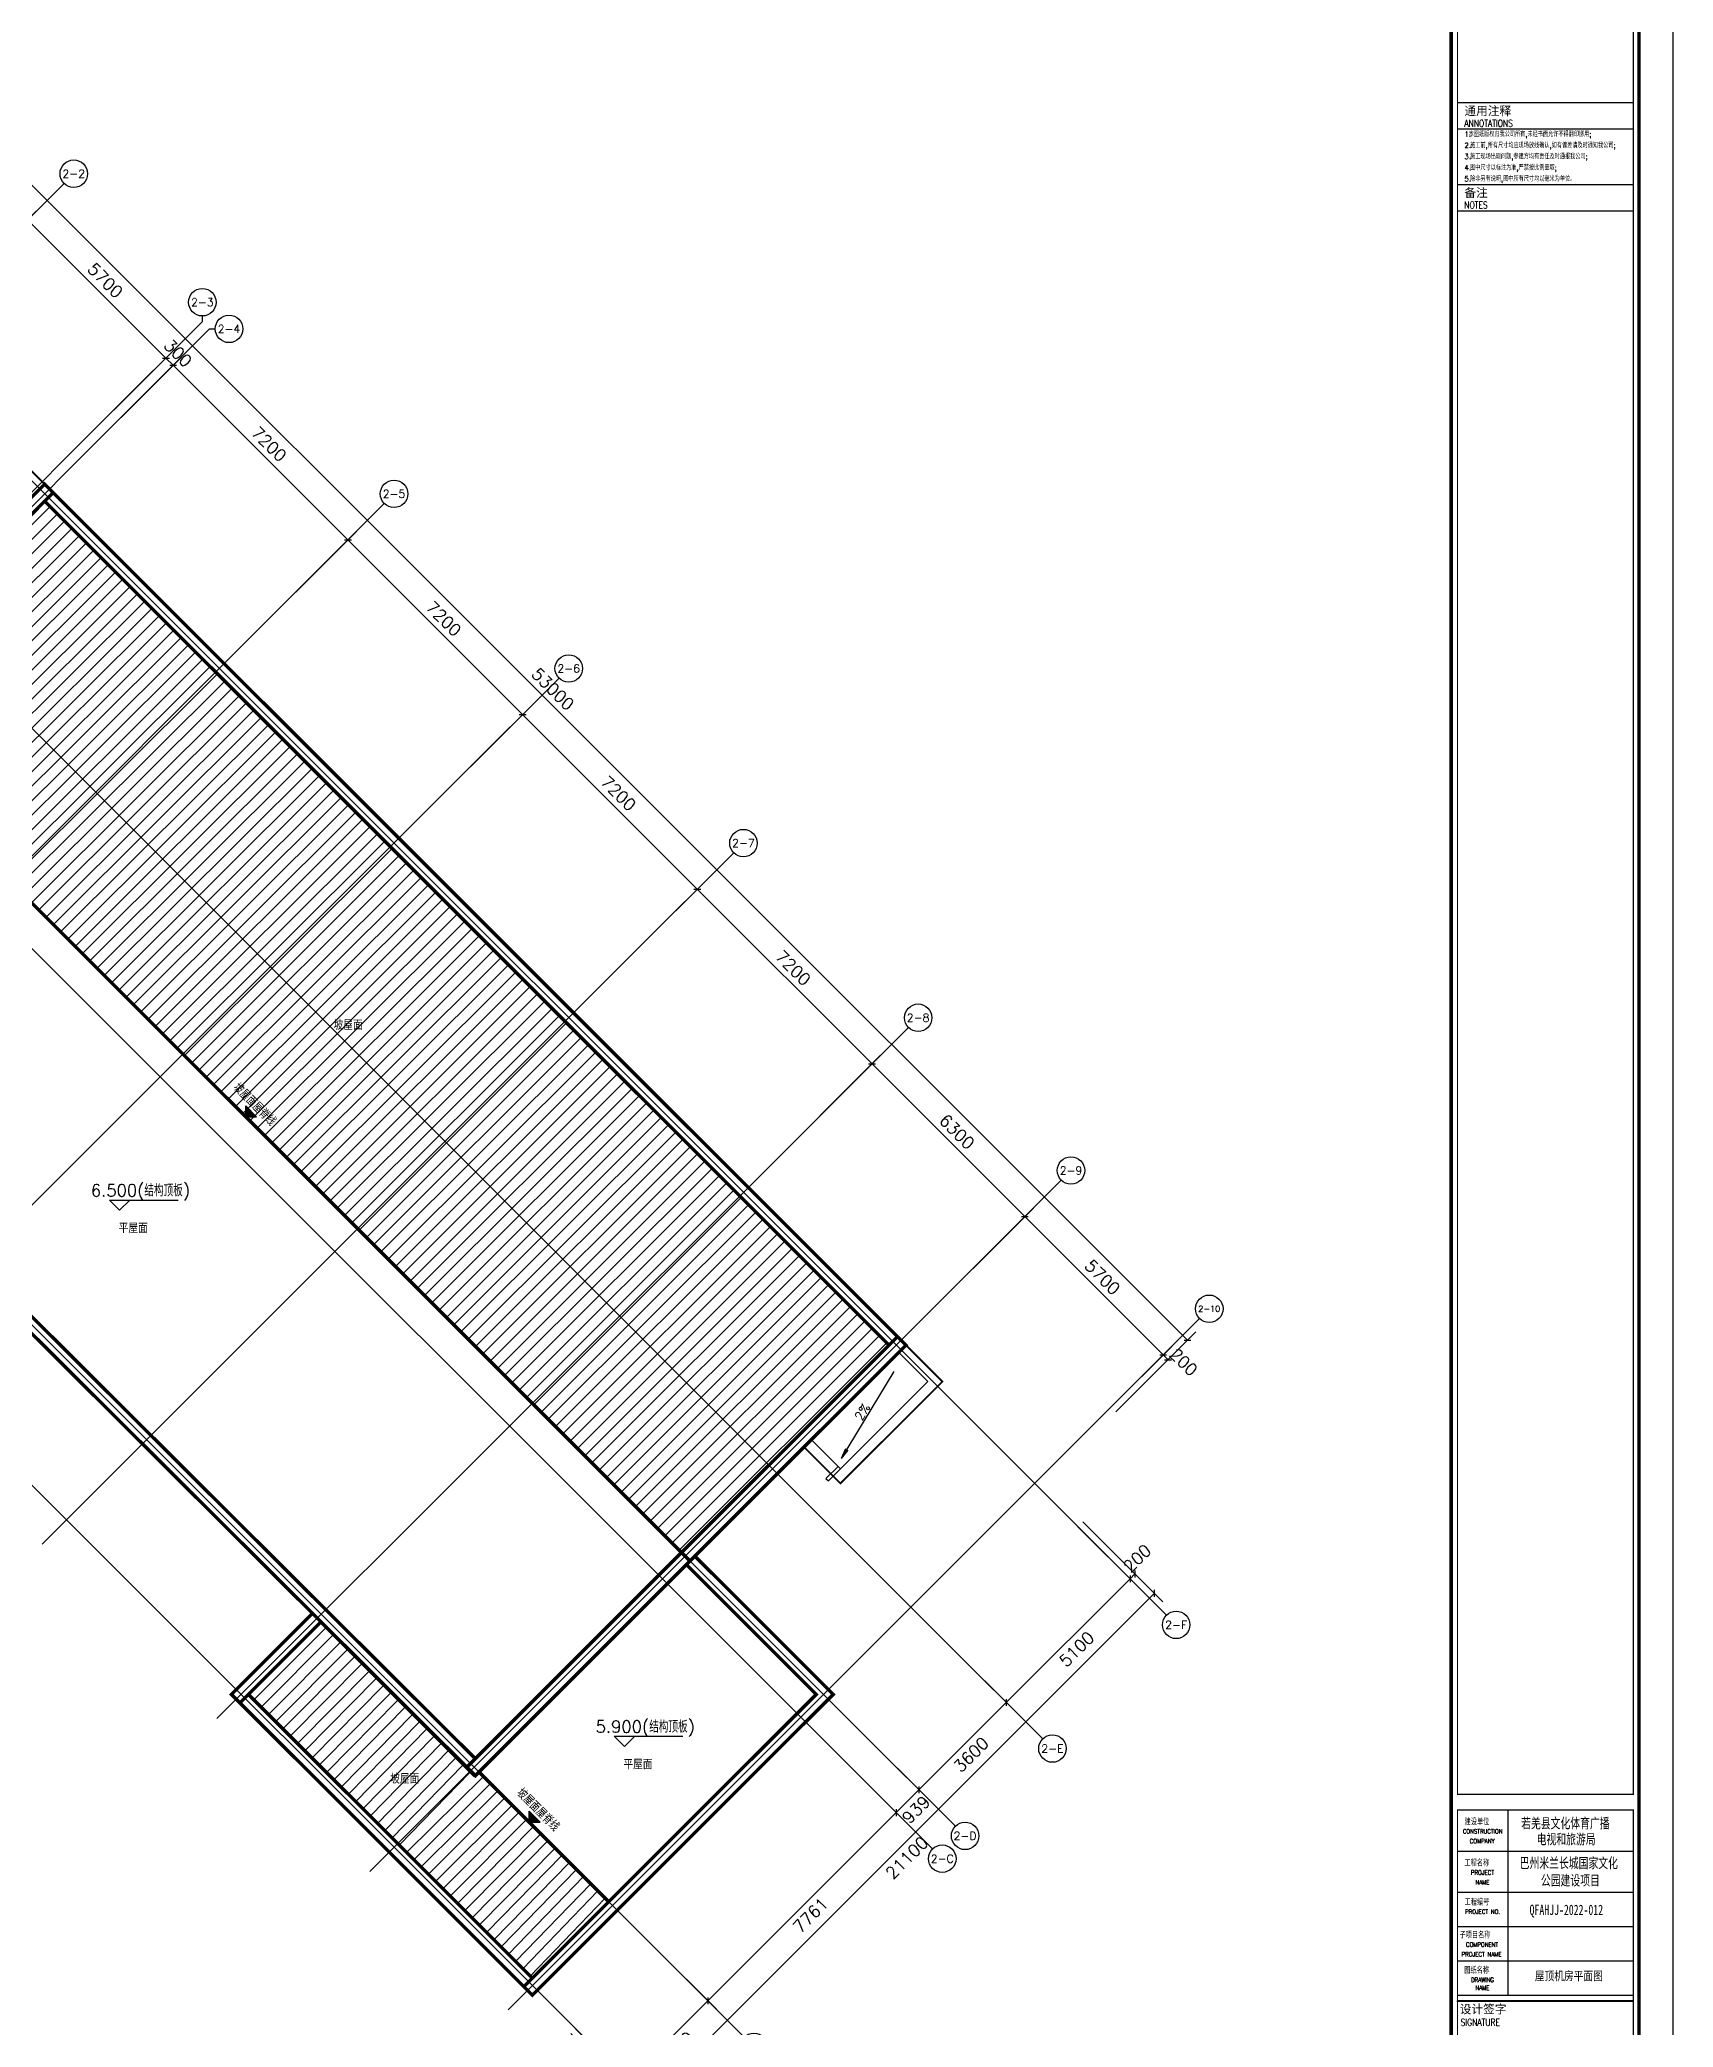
# Model space of a CAD drawing. Header units: inches. Extents: x 0 to 508000, y 0 to 738838.
# Drawn here: x 199697 to 247300, y 324643 to 382589 of the extents above; entities that cross this region are included whole.
import ezdxf
from ezdxf.enums import TextEntityAlignment as Align
from ezdxf.lldxf.tags import DXFTag

# ---------------------------------------------------------------- set-up
doc = ezdxf.new("R2010")
doc.units = ezdxf.units.IN
doc.header["$LTSCALE"] = 1000
doc.header["$MEASUREMENT"] = 0
doc.layers.get('0').update_dxf_attribs({"true_color": 0xffffff})
for name, color, linetype, true_color in [('AXIS', 3, 'Continuous', 0x00ff00), ('DIM_ELEV', 3, 'Continuous', 0x00ff00), ('DIM_SYMB', 3, 'Continuous', 0x00ff00), ('DOTE', 1, 'DOTE', 0xff0000), ('PUB_TEXT', 7, 'Continuous', 0xffffff), ('TK', 7, 'Continuous', 0xffffff), ('TK-TEXT', 4, 'Continuous', 0x00ffff), ('ZG-图名', 1, 'Continuous', 0xff0000), ('ZG-图框层', 4, 'Continuous', 0x00ffff)]:
    doc.layers.add(name, color=color, linetype=linetype, true_color=true_color)
doc.styles.add('CCIAD-图框(可变字)', font='simhei.ttf', dxfattribs={"height": 0.2, "bigfont": 'gbcbig.shx'})
doc.styles.add('CCIAD-图框(标题项)', font='simhei.ttf', dxfattribs={"height": 0.2, "bigfont": 'gbcbig.shx'})
doc.styles.add('CCIAD-图框(版权说明)', font='SIMPLEX.shx', dxfattribs={"height": 0.2, "bigfont": 'gbcbig.shx'})
doc.styles.add('TXTSTY_ANONYMOUS', font='txt.shx', dxfattribs={"height": 0.2, "bigfont": 'gbcbig.shx'})
doc.styles.add('基本字体', font='simplex.shx', dxfattribs={"height": 0.2, "bigfont": 'gbcbig.shx'})
tags = doc.linetypes.add('DOTE', pattern=[2.4200000000000004, 2, -0.2, 0.02, -0.2]).pattern_tags.tags
tags[10:11] = [DXFTag(74, 4), DXFTag(75, 0), DXFTag(340, '0'), DXFTag(46, 0.0), DXFTag(50, 0.0), DXFTag(44, 0.0), DXFTag(45, 0.0)]
tags[8:9] = [DXFTag(74, 4), DXFTag(75, 0), DXFTag(340, '0'), DXFTag(46, 0.0), DXFTag(50, 0.0), DXFTag(44, 0.0), DXFTag(45, 0.0)]
tags[6:7] = [DXFTag(74, 4), DXFTag(75, 0), DXFTag(340, '0'), DXFTag(46, 0.0), DXFTag(50, 0.0), DXFTag(44, 0.0), DXFTag(45, 0.0)]
tags[4:5] = [DXFTag(74, 4), DXFTag(75, 0), DXFTag(340, '0'), DXFTag(46, 0.0), DXFTag(50, 0.0), DXFTag(44, 0.0), DXFTag(45, 0.0)]
pattern_1 = [(45, (-814956121.3904511, -579300205.8018537), (-212.1320343559643, 212.1320343559643), [])]

# ---------------------------------------------------------------- blocks, each defined once
blk = doc.blocks.new('DAnoyomous7815')
at = {"layer": 'AXIS', "lineweight": -3}
for p, q in [((193333.1965918541, 379814.7224195004), (196161.6237165903, 382643.1495442565)), ((197575.8372789621, 375572.0817323923), (200404.2644036984, 378400.5088571485)), ((201606.3459317684, 371541.5730797052), (204434.7730565046, 374370.0002044614)), ((204434.7730565071, 374370.0002044439), (204434.7730565071, 374535.685629487)), ((201818.4779660702, 371329.4410455227), (204646.9050908064, 374157.8681702788)), ((204646.9050908089, 374157.8681702614), (204812.590515852, 374157.8681702614)), ((206909.6467907429, 366238.2722209692), (209738.0739154791, 369066.6993457254)), ((212000.8156152964, 361147.1033965349), (214829.2427400326, 363975.5305212911)), ((217091.9844399691, 356055.9345719814), (219920.4115647053, 358884.3616967376)), ((222183.1532645226, 350964.7657474279), (225011.5803892588, 353793.1928721841)), ((226637.9259860516, 346509.9930258989), (229466.3531107878, 349338.4201506551)), ((230668.4346389771, 342479.4843730927), (233496.8617637133, 345307.9114978488))]:
    blk.add_line(p, q, dxfattribs=at)
for centre in [(196444.4664291143, 382925.9922567606), (200687.1071162224, 378683.3515696526), (204434.7730565071, 374935.685629487), (205212.590515852, 374157.8681702614), (210020.9166280031, 369349.5420582294), (215112.0854525566, 364258.3732337952), (220203.2542772293, 359167.2044092417), (225294.4231017828, 354076.0355846882), (229749.1958233118, 349621.2628631592), (233779.7044762373, 345590.7542103529)]:
    blk.add_circle(centre, 400, dxfattribs=at)
at = {"layer": 'AXIS', "color": 7, "true_color": 0xffffff, "style": 'TXTSTY_ANONYMOUS'}
for s, height, p in [('2-1', 233.3333282470703, (196444.4664291143, 382925.9922567606)), ('2-2', 233.3333282470703, (200687.1071162224, 378683.3515696526)), ('2-3', 233.3333282470703, (204434.7730565071, 374935.685629487)), ('2-4', 233.3333282470703, (205212.590515852, 374157.8681702614)), ('2-5', 233.3333282470703, (210020.9166280031, 369349.5420582294)), ('2-6', 233.3333282470703, (215112.0854525566, 364258.3732337952)), ('2-7', 233.3333282470703, (220203.2542772293, 359167.2044092417)), ('2-8', 233.3333282470703, (225294.4231017828, 354076.0355846882)), ('2-9', 233.3333282470703, (229749.1958233118, 349621.2628631592)), ('2-10', 175, (233779.7044762373, 345590.7542103529))]:
    blk.add_text(s, height=height, dxfattribs=at).set_placement(p, align=Align.MIDDLE_CENTER)
blk = doc.blocks.new('DAnoyomous7822')
at = {"layer": 'AXIS', "lineweight": -3}
for p, q in [((193580.6839653254, 380062.2097929716), (195914.1363432407, 382395.662170887)), ((195566.6489697695, 382148.1747974157), (195766.6489697695, 382148.1747974157)), ((195666.6489697695, 382148.1747974157), (233143.3083720207, 344671.5153954029)), ((231057.3433675766, 342585.5503909588), (233390.795745492, 344919.0027688742)), ((233043.3083720207, 344671.5153954029), (233243.3083720207, 344671.5153954029))]:
    blk.add_line(p, q, dxfattribs=at)
at = {"layer": 'AXIS', "color": 7, "true_color": 0xffffff, "style": 'TXTSTY_ANONYMOUS'}
blk.add_text('53000', height=350, rotation=314.9999916902007, dxfattribs=at).set_placement((214652.4660441875, 363657.3324699402), align=Align.MIDDLE_CENTER)
blk = doc.blocks.new('DAnoyomous7865')
at = {"layer": 'AXIS', "lineweight": -3}
for p, q in [((193580.6839653254, 380062.2097929716), (195348.4509183168, 381829.9767459631)), ((195000.9635448456, 381582.4893724918), (195200.9635448456, 381582.4893724918)), ((195100.9635448456, 381582.4893724918), (199343.6042319536, 377339.8486853838)), ((197823.3246524334, 375819.5691058636), (199591.0916054249, 377587.3360588551)), ((199243.6042319536, 377339.8486853838), (199443.6042319536, 377339.8486853838)), ((199343.6042319536, 377339.8486853838), (203374.1128847599, 373309.3400325775)), ((201853.8333052397, 371789.0604530573), (203621.6002582312, 373556.8274060488)), ((202065.9653395414, 371576.9284187555), (203833.7322925329, 373344.695371747)), ((203274.1128847599, 373309.3400325775), (203474.1128847599, 373309.3400325775)), ((203374.1128847599, 373309.3400325775), (203586.2449190617, 373097.2079982758)), ((203486.2449190617, 373097.2079982758), (203686.2449190617, 373097.2079982758)), ((203586.2449190617, 373097.2079982758), (208677.4137434959, 368006.0391738415)), ((207157.1341639757, 366485.7595943213), (208924.9011169672, 368253.5265473127)), ((208577.4137434959, 368006.0391738415), (208777.4137434959, 368006.0391738415)), ((208677.4137434959, 368006.0391738415), (213768.5825681686, 362914.870349288)), ((212248.3029886484, 361394.5907697678), (214016.0699416399, 363162.3577227592)), ((213668.5825681686, 362914.870349288), (213868.5825681686, 362914.870349288)), ((213768.5825681686, 362914.870349288), (218859.7513928413, 357823.7015247345)), ((217339.4718133211, 356303.4219452143), (219107.2387663126, 358071.1888982058)), ((218759.7513928413, 357823.7015247345), (218959.7513928413, 357823.7015247345)), ((218859.7513928413, 357823.7015247345), (223950.9202173948, 352732.532700181)), ((222430.6406378746, 351212.2531206608), (224198.4075908661, 352980.0200736523)), ((223850.9202173948, 352732.532700181), (224050.9202173948, 352732.532700181)), ((223950.9202173948, 352732.532700181), (228405.6929389238, 348277.759978652)), ((226885.4133594036, 346757.4803991318), (228653.1803123951, 348525.2473521233)), ((228305.6929389238, 348277.759978652), (228505.6929389238, 348277.759978652)), ((228405.6929389238, 348277.759978652), (232436.2015917301, 344247.2513258457)), ((230915.9220122099, 342726.9717463255), (232683.6889652014, 344494.738699317)), ((231057.3433675766, 342585.5503909588), (232825.1103205681, 344353.3173439503)), ((232336.2015917301, 344247.2513258457), (232536.2015917301, 344247.2513258457)), ((232436.2015917301, 344247.2513258457), (232577.6229470968, 344105.829970479)), ((232477.6229470968, 344105.829970479), (232677.6229470968, 344105.829970479))]:
    blk.add_line(p, q, dxfattribs=at)
at = {"layer": 'AXIS', "color": 7, "true_color": 0xffffff, "style": 'TXTSTY_ANONYMOUS'}
for s, p in [('6000', (197469.7712618113, 379708.6564024687)), ('5700', (201606.3459316492, 375572.0817323923)), ('300', (203727.6662752628, 373450.7613888979)), ('7200', (206379.3167046309, 370799.1109595299)), ('7200', (211470.4855291843, 365707.9421349764)), ('7200', (216561.654353857, 360616.7733105421)), ('7200', (221652.8231784105, 355525.6044858694)), ('6300', (226425.7939515114, 350752.6337128878)), ('5700', (230668.4346386194, 346509.9930256605)), ('200', (233033.7068209648, 344038.6548261642))]:
    blk.add_text(s, height=350, rotation=314.9999916902007, dxfattribs=at).set_placement(p, align=Align.MIDDLE_CENTER)
blk = doc.blocks.new('DAnoyomous7884')
at = {"layer": 'AXIS', "lineweight": -3}
for p, q in [((229703.069583416, 339485.0514540672), (232531.4967081406, 336656.6243292994)), ((226096.824999094, 335878.8068697453), (228925.2521238186, 333050.3797449775)), ((223551.2405867577, 333333.2224575281), (226379.6677114823, 330504.7953327603)), ((222887.2795565128, 332669.2614274025), (225715.7066812374, 329840.8343026347)), ((217399.4115905762, 327181.393461585), (220227.8387153008, 324352.9663368172)), ((215065.9592125416, 324847.9410835505), (217894.3863372662, 322019.5139587827))]:
    blk.add_line(p, q, dxfattribs=at)
for centre in [(232814.339420557, 336373.781616807), (229208.094836235, 332767.537032485), (226662.5104238987, 330221.9526202679), (225998.5493936539, 329557.9915901423), (220510.6814277172, 324070.1236243248), (218177.2290496826, 321736.6712462902)]:
    blk.add_circle(centre, 400, dxfattribs=at)
at = {"layer": 'AXIS', "color": 7, "true_color": 0xffffff, "style": 'TXTSTY_ANONYMOUS'}
for s, p in [('2-F', (232814.339420557, 336373.781616807)), ('2-E', (229208.094836235, 332767.537032485)), ('2-D', (226662.5104238987, 330221.9526202679)), ('2-C', (225998.5493936539, 329557.9915901423)), ('2-B', (220510.6814277172, 324070.1236243248)), ('2-A', (218177.2290496826, 321736.6712462902))]:
    blk.add_text(s, height=233.3333282470703, dxfattribs=at).set_placement(p, align=Align.MIDDLE_CENTER)
blk = doc.blocks.new('DAnoyomous7891')
at = {"layer": 'AXIS', "lineweight": -3}
for p, q in [((230091.9783133268, 339378.9854373932), (232425.4306912422, 337045.5330593586)), ((217257.9902340174, 322373.0673491955), (232177.9433178902, 337293.0204328299)), ((232177.943317771, 337393.0204328299), (232177.943317771, 337193.0204328299)), ((215172.025229454, 324459.0323537588), (217505.4776073694, 322125.5799757242)), ((217257.9902338982, 322473.0673491955), (217257.9902338982, 322273.0673491955))]:
    blk.add_line(p, q, dxfattribs=at)
at = {"layer": 'AXIS', "color": 7, "true_color": 0xffffff, "style": 'TXTSTY_ANONYMOUS'}
blk.add_text('21100', height=350, rotation=45.00000125223908, dxfattribs=at).set_placement((224965.4541493654, 329585.556517601), align=Align.MIDDLE_CENTER)
blk = doc.blocks.new('DAnoyomous7922')
at = {"layer": 'AXIS', "lineweight": -3}
for p, q in [((229950.556956768, 339237.5640807152), (231718.3239097595, 337469.7971277237)), ((230091.9783133268, 339378.985437274), (231859.7452663183, 337611.2184842825)), ((231470.8365362883, 337717.284501195), (231612.2578928471, 337858.7058577538)), ((231612.2578928471, 337958.7058577538), (231612.2578928471, 337758.7058577538)), ((227864.5919520855, 334111.0399169922), (231470.8365362883, 337717.284501195)), ((231470.8365362883, 337817.284501195), (231470.8365362883, 337617.284501195)), ((226344.3123725653, 335631.3194965124), (228112.0793255568, 333863.5525435209)), ((225319.0075397491, 331565.4555046558), (227864.5919520855, 334111.0399169922)), ((227864.5919520855, 334211.0399169922), (227864.5919520855, 334011.0399169922)), ((223798.7279602289, 333085.7350841761), (225566.4949132204, 331317.9681311846)), ((223134.7669301033, 332421.7740540504), (224902.5338830948, 330654.007101059)), ((224655.0465096235, 330901.4944745302), (225319.0075397491, 331565.4555046558)), ((225319.0075397491, 331665.4555046558), (225319.0075397491, 331465.4555046558)), ((219167.1785435677, 325413.6265085936), (224655.0465096235, 330901.4944745302)), ((224655.0465096235, 331001.4944745302), (224655.0465096235, 330801.4944745302)), ((217646.8989640474, 326933.9060881138), (219414.6659170389, 325166.1391351223)), ((216833.7261655331, 323080.174130559), (219167.1785435677, 325413.6265085936)), ((219167.1785435677, 325513.6265085936), (219167.1785435677, 325313.6265085936)), ((215313.4465860128, 324600.4537100792), (217081.2135390043, 322832.6867570877)), ((215172.0252296925, 324459.0323537588), (216939.7921826839, 322691.2654007673)), ((216692.3048092127, 322938.7527742386), (216833.7261655331, 323080.174130559)), ((216692.3048092127, 323038.7527742386), (216692.3048092127, 322838.7527742386)), ((216833.7261655331, 323180.174130559), (216833.7261655331, 322980.174130559))]:
    blk.add_line(p, q, dxfattribs=at)
at = {"layer": 'AXIS', "color": 7, "true_color": 0xffffff, "style": 'TXTSTY_ANONYMOUS'}
for s, p in [('200', (231679.4330371618, 338314.7897316217)), ('5100', (229915.2016175985, 335666.6748355627)), ('3600', (226839.2871192694, 332590.7603373528)), ('939', (225234.5143979788, 330985.9876161814)), ('7761', (222158.599899888, 327910.0731180906)), ('3300', (218247.9397279024, 323999.412946105)), ('200', (216236.2209353447, 322871.5776299238))]:
    blk.add_text(s, height=350, rotation=45.00000125223908, dxfattribs=at).set_placement(p, align=Align.MIDDLE_CENTER)
blk = doc.blocks.new('DAnoyomous20758')
at = {"layer": 'DIM_SYMB', "lineweight": -3}
for p in [(224583.5809874535, 343762.8874702454), (223174.9021625519, 341510.8055925369), (223250.1959912777, 341465.4251164198)]:
    blk.add_line(p, (223051.5362116098, 341220.9679791927), dxfattribs=at)
at = {"layer": 'DIM_SYMB', "color": 7, "true_color": 0xffffff, "style": 'TXTSTY_ANONYMOUS'}
blk.add_text('2%', height=262.5, rotation=58.92213634692157, dxfattribs=at).set_placement((223667.6769484282, 342582.2631587982), align=Align.MIDDLE_CENTER)
blk = doc.blocks.new('DAnoyomous24343')
at = {"layer": 'TK', "style": '基本字体', "width": 0.800000011920929}
for s, p in [('CONSTRUCTION', (241168.6930223703, 330288.6605961323)), ('COMPANY', (241369.3138222694, 330005.313298583))]:
    blk.add_text(s, height=130.0319976806641, dxfattribs=at).set_placement(p)
at = {"layer": 'TK', "style": '基本字体'}
blk.add_text('建设单位', height=180, dxfattribs=at).set_placement((241219.1902222633, 330538.6925960779))
blk = doc.blocks.new('DAnoyomous24347')
at = {"layer": 'TK', "style": '基本字体'}
blk.add_text('工程名称', height=180, dxfattribs=at).set_placement((241217.2102223635, 329338.2269499302))
at = {"layer": 'TK', "style": '基本字体', "width": 0.800000011920929}
for s, p in [('PROJECT', (241404.0550421476, 329088.220815897)), ('NAME', (241535.2993298769, 328804.8789447546))]:
    blk.add_text(s, height=130.0061340332031, dxfattribs=at).set_placement(p)
blk = doc.blocks.new('DAnoyomous24350')
at = {"layer": 'TK', "style": '基本字体'}
blk.add_text('工程编号', height=180, dxfattribs=at).set_placement((241220.1802223921, 328196.5509473085))
at = {"layer": 'TK', "style": '基本字体', "width": 0.800000011920929}
blk.add_text('PROJECT NO.', height=129.9960021972656, dxfattribs=at).set_placement((241233.2290222645, 327946.554947257))
blk = doc.blocks.new('DAnoyomous24354')
at = {"layer": 'TK', "style": '基本字体'}
blk.add_text('子项目名称', height=180, dxfattribs=at).set_placement((241073.7439758778, 327238.2391773462))
at = {"layer": 'TK', "style": '基本字体', "width": 0.800000011920929}
for s, p in [('PROJECT NAME', (241134.0487759113, 326704.8667173386)), ('COMPONENT', (241260.330604434, 326988.2431772947))]:
    blk.add_text(s, height=129.9960021972656, dxfattribs=at).set_placement(p)
blk = doc.blocks.new('DAnoyomous24358')
at = {"layer": 'TK', "style": '基本字体'}
blk.add_text('图纸名称', height=180, dxfattribs=at).set_placement((241210.1902222633, 326210.2221205235))
at = {"layer": 'TK', "style": '基本字体', "width": 0.800000011920929}
for s, p in [('DRAWING', (241406.5570223331, 325960.226120472)), ('NAME', (241535.3149651289, 325726.8981205225))]:
    blk.add_text(s, height=129.9960021972656, dxfattribs=at).set_placement(p)
blk = doc.blocks.new('DAnoyomous39724')
at = {"layer": 'PUB_TEXT', "style": 'TXTSTY_ANONYMOUS'}
blk.add_text('坡屋面屋脊线', height=262.5, rotation=314.9999916902007, dxfattribs=at).set_placement((205491.8204569817, 352194.635101676), align=Align.TOP_LEFT)
blk = doc.blocks.new('DAnoyomous39732')
at = {"layer": 'PUB_TEXT', "style": 'TXTSTY_ANONYMOUS'}
blk.add_text('坡屋面屋脊线', height=262.5, rotation=314.9999916902007, dxfattribs=at).set_placement((213752.4715485573, 331628.6373279095), align=Align.TOP_LEFT)
blk = doc.blocks.new('DAnoyomous39954')
at = {"layer": 'PUB_TEXT', "style": 'TXTSTY_ANONYMOUS'}
blk.add_text('坡屋面屋脊线', height=262.5, rotation=314.9999916902007, dxfattribs=at).set_placement((205491.8204569817, 352194.635101676), align=Align.TOP_LEFT)
blk = doc.blocks.new('DAnoyomous39962')
at = {"layer": 'PUB_TEXT', "style": 'TXTSTY_ANONYMOUS'}
blk.add_text('坡屋面屋脊线', height=262.5, rotation=314.9999916902007, dxfattribs=at).set_placement((213752.4715485573, 331628.6373279095), align=Align.TOP_LEFT)
blk = doc.blocks.new('DAnoyomous39990')
at = {"layer": 'PUB_TEXT', "style": 'TXTSTY_ANONYMOUS'}
blk.add_text('6.500(结构顶板)', height=350, dxfattribs=at).set_placement((201186.2784951925, 349216.029370904), align=Align.TOP_LEFT)
blk = doc.blocks.new('DAnoyomous39997')
at = {"layer": 'PUB_TEXT', "style": 'TXTSTY_ANONYMOUS'}
blk.add_text('5.900(结构顶板)', height=350, dxfattribs=at).set_placement((215896.7175629139, 333582.2943389416), align=Align.TOP_LEFT)

msp = doc.modelspace()

# ---------------------------------------------------------------- hatches: boundary and pattern name
at = {"true_color": 0x848484}
h = msp.add_hatch(dxfattribs=at)
h.set_pattern_fill('玻璃', color=252, scale=6350, angle=45, style=0)
h.set_pattern_definition(pattern_1)
h.paths.add_polyline_path([(193829.7849564552, 363057.9147619009), (218400.1319856644, 338484.3310592175), (224445.8949642181, 344530.0940380096), (199839.9732816219, 369136.0157215595)], flags=0)
h = msp.add_hatch(dxfattribs=at)
h.set_pattern_fill('玻璃', color=252, scale=6350, angle=45, style=0)
h.set_pattern_definition(pattern_1)
h.paths.add_polyline_path([(214051.4252809286, 326074.6070497036), (216278.8116418123, 328301.9934109449), (212495.7903623581, 332085.0146898031), (212354.3690060377, 331943.5933334827), (207864.2409455776, 336433.7213939428), (205778.2759412527, 334347.7563896179)], flags=0)
at = {"layer": 'DIM_ELEV'}
for points in [[(205699.6082980633, 351186.048830986), (206017.8063496351, 351186.048830986), (205699.6082981825, 351504.2468826771)], [(205699.6082980633, 351186.048830986), (206017.8063496351, 351186.048830986), (205699.6082981825, 351504.2468826771)], [(213960.2593897581, 330620.0510572195), (214278.4574414492, 330620.0510572195), (213960.2593897581, 330938.2491087914)], [(213960.2593897581, 330620.0510572195), (214278.4574414492, 330620.0510572195), (213960.2593897581, 330938.2491087914)]]:
    msp.add_hatch(color=256, dxfattribs=at).paths.add_polyline_path(points, flags=0)

# ---------------------------------------------------------------- linework, layer by layer
at = {"lineweight": -3}
for points, const_width in [([(199838.5789769888, 369632.384770155), (198777.9188052416, 370693.0449419022), (195171.6742227077, 367086.8003592491), (196232.3343943357, 366026.1401876211)], 50), ([(187570.5301550627, 356727.9329782724), (200086.0702582598, 369384.8934918642)], 100), ([(199839.9732816219, 369136.0157215595), (224445.8949648142, 344530.0940386057)], 100), ([(218647.619358778, 338236.8436858654), (193829.7849564552, 363057.9147619009)], 100), ([(212389.374044776, 332473.5731190443), (187816.6254200935, 356976.8090177774)], 100), ([(224693.3823382854, 344777.581412077), (212141.886423111, 332226.0854973793)], 100), ([(224940.8697093725, 344530.0940378904), (226001.5298811197, 343469.4338661432), (223031.6814001799, 340499.5853850842), (221971.0212281942, 341560.2455570698)], 50), ([(207616.7535721064, 336681.2087674141), (205283.3011943102, 334347.7563896179), (214051.4252809286, 325579.6323027611), (222819.5493670702, 334347.7563904524), (218789.0407150984, 338378.2650418282)], 100), ([(213803.9379074574, 325827.1196762323), (222324.5746202469, 334347.7563904524), (218541.5533417463, 338130.7776683569)], 100), ([(207864.2409455776, 336433.7213939428), (205530.7885677814, 334100.2690161467)], 100), ([(205778.2759412527, 334347.7563896179), (214051.4252809286, 326074.6070497036)], 100), ([(212495.7903623581, 332085.0146898031), (216278.8116414547, 328301.9934105873)], 100)]:
    msp.add_lwpolyline(points, dxfattribs=dict(at, const_width=const_width))
at = {"lineweight": -3, "const_width": 100}
msp.add_lwpolyline([(224940.8697117567, 344530.0940386057), (212495.7903623581, 332085.0146898031), (212389.7243452072, 331978.9486726522), (187393.499630332, 356904.4627094269), (187322.9302318096, 356975.3143855333), (199838.5789792538, 369632.3847708702)], close=True, dxfattribs=at)
at = {"lineweight": -3}
for points in [[(193829.7849564552, 363057.9147619009), (199839.9732816219, 369136.0157215595), (224445.8949642181, 344530.0940380096), (218400.1319856644, 338484.3310592175)], [(223031.6814001799, 340923.8494538069), (222960.8861068487, 340994.6447470188), (222607.3640521765, 340641.1226923466), (222678.1593455076, 340570.3273991346)], [(214051.4252809286, 326074.6070497036), (205778.2759412527, 334347.7563896179), (207864.2409455776, 336433.7213939428), (212354.3690060377, 331943.5933334827), (212495.7903623581, 332085.0146898031), (216278.8116418123, 328301.9934109449)]]:
    msp.add_lwpolyline(points, close=True, dxfattribs=at)
msp.add_lwpolyline([(224728.7376750708, 344317.9620035887), (225577.2658125162, 343469.4338661432), (223031.6814001799, 340923.8494538069), (222183.153262496, 341772.3775913715)], dxfattribs=at)
at = {"layer": 'DIM_ELEV', "lineweight": -3}
for p, q in [((205699.6082980633, 351186.048830986), (205699.6082981825, 351504.2468826771)), ((206017.8063496351, 351186.048830986), (205699.6082981825, 351504.2468826771)), ((205699.6082980633, 351186.048830986), (205699.6082981825, 351504.2468826771)), ((206017.8063496351, 351186.048830986), (205699.6082981825, 351504.2468826771)), ((205699.6082980633, 351186.048830986), (206017.8063496351, 351186.048830986)), ((205699.6082980633, 351186.048830986), (206017.8063496351, 351186.048830986)), ((202024.7660930157, 348461.029370904), (201724.7660930157, 348761.029370904)), ((201724.7660930157, 348761.029370904), (203727.8529633284, 348761.029370904)), ((202024.7660930157, 348461.029370904), (202324.7660930157, 348761.029370904)), ((216735.205160737, 332827.2943389416), (216435.205160737, 333127.2943389416)), ((216435.205160737, 333127.2943389416), (218438.2920310497, 333127.2943389416)), ((216735.205160737, 332827.2943389416), (217035.205160737, 333127.2943389416)), ((213960.2593897581, 330620.0510572195), (213960.2593897581, 330938.2491087914)), ((214278.4574414492, 330620.0510572195), (213960.2593897581, 330938.2491087914)), ((213960.2593897581, 330620.0510572195), (213960.2593897581, 330938.2491087914)), ((214278.4574414492, 330620.0510572195), (213960.2593897581, 330938.2491087914)), ((213960.2593897581, 330620.0510572195), (214278.4574414492, 330620.0510572195)), ((213960.2593897581, 330620.0510572195), (214278.4574414492, 330620.0510572195))]:
    msp.add_line(p, q, dxfattribs=at)
at = {"layer": 'DOTE', "lineweight": -3}
for p, q in [((229703.0695831776, 339485.0514541864), (190646.1908237934, 378541.9302139282)), ((226096.8249992132, 335878.8068699837), (187039.9462397099, 374935.6856297255)), ((223551.2405868769, 333333.2224577665), (184494.3618274927, 372390.1012175083)), ((223037.2795563936, 332519.2614272833), (183980.4007970095, 371576.1401870251)), ((201606.3459317684, 371541.573079586), (184282.229793191, 354217.4569410086)), ((201818.4779660702, 371329.4410452843), (184494.3618274927, 354005.3249065876)), ((217399.411590457, 327181.393461585), (178342.532831192, 366238.2722212076)), ((206909.6467906237, 366238.2722207308), (189585.530651927, 348914.1560820341)), ((215065.9592125416, 324847.9410835505), (176009.0804532766, 363904.8198434114)), ((212000.8156151772, 361147.1033961773), (194676.6994764805, 343822.9872574806)), ((217091.9844397306, 356055.9345716238), (199767.868301034, 338731.8184328079)), ((222183.1532642841, 350964.7657470703), (204859.0371255875, 333640.6496082544)), ((226637.9259858131, 346509.9930256605), (209313.8098469973, 329185.8768868446)), ((230668.4346386194, 342479.4843728542), (213344.3184998035, 325155.3682339191))]:
    msp.add_line(p, q, dxfattribs=at)
at = {"layer": 'TK', "lineweight": -3}
for p, q in [((246138.6993205547, 380751.5368844271), (241011.7348722219, 380751.5368844271)), ((241031.7348629236, 330978.2029472589), (246138.6993205547, 330978.2029472589)), ((242477.0466154814, 330978.2029472589), (242477.0466154814, 325578.2029472589)), ((241031.7348629236, 329778.2029472589), (246138.6993205547, 329778.2029472589)), ((242231.7348722219, 329778.2029472589), (246138.6993205547, 329778.2029472589)), ((241031.7348629236, 328578.2029472589), (246138.6993205547, 328578.2029472589)), ((241031.7348629236, 327578.2029472589), (246138.6993205547, 327578.2029472589)), ((241031.7348629236, 327578.2029472589), (246138.6993205547, 327578.2029472589)), ((241031.7348629236, 326578.2029472589), (246138.6993205547, 326578.2029472589)), ((241031.7348629236, 326578.2029472589), (246138.6993205547, 326578.2029472589)), ((246118.6993297338, 325401.2003692389), (241011.7348722219, 325401.2003692389)), ((241031.7348629236, 325578.2029472589), (246138.6993205547, 325578.2029472589))]:
    msp.add_line(p, q, dxfattribs=at)
at = {"layer": 'TK', "color": 0, "lineweight": -3}
for p, q in [((240991.7348814011, 325401.2003692389), (246118.6993297338, 325401.2003692389)), ((241011.7348722219, 325423.9431679249), (246138.6993205547, 325423.9431679249))]:
    msp.add_line(p, q, dxfattribs=at)
at = {"layer": 'TK', "lineweight": -3}
for points, const_width in [([(240828.558390975, 313484.0907632113), (240828.558390975, 395538.4308348894)], 100), ([(241011.7348722219, 325423.9431679249), (246138.6993205547, 325423.9431679249)], 34.68929672241211)]:
    msp.add_lwpolyline(points, dxfattribs=dict(at, const_width=const_width))
for points in [[(240828.558390975, 313484.0907632113), (246299.9999842644, 313484.0907632113), (246299.9999842644, 395538.4308334589)], [(241011.7348722219, 379987.2707387209), (246138.6993205547, 379987.2707387209)], [(241011.7348722219, 378365.9808707237), (246138.6993205547, 378365.9808707237)], [(241011.7348722219, 377601.7147250175), (246138.6993205547, 377601.7147250175)]]:
    msp.add_lwpolyline(points, dxfattribs=at)
at = {"layer": 'TK', "lineweight": -3, "const_width": 34.68929672241211}
for points in [[(241011.7348722219, 388122.2657370567), (246138.6993205547, 388122.2657370567), (246138.6993205547, 331432.3093320131), (241011.7348722219, 331432.3093320131)], [(241011.7348722219, 330978.2029472589), (246138.6993205547, 330978.2029472589), (246138.6993205547, 313763.6844046116), (241011.7348722219, 313763.6844046116)]]:
    msp.add_lwpolyline(points, close=True, dxfattribs=at)
at = {"layer": 'ZG-图框层', "lineweight": -3}
msp.add_lwpolyline([(113500.0000128746, 396538.4308348894), (113500.0000128746, 312438.4308348894), (247300.0000128746, 312438.4308348894), (247300.0000128746, 396538.4308348894)], close=True, dxfattribs=at)
at = {"layer": 'ZG-图框层', "lineweight": -3, "const_width": 100}
msp.add_lwpolyline([(115999.9999444485, 313484.0907632113), (115999.9999444485, 395538.4308348894), (246299.9999843836, 395538.4308348894), (246299.9999843836, 313484.0907632113)], close=True, dxfattribs=at)

# ---------------------------------------------------------------- block references
at = {"layer": 'AXIS'}
for name in ['DAnoyomous7815', 'DAnoyomous7822', 'DAnoyomous7865', 'DAnoyomous7884', 'DAnoyomous7891', 'DAnoyomous7922']:
    msp.add_blockref(name, (0, 0), dxfattribs=at)
at = {"layer": 'DIM_SYMB'}
msp.add_blockref('DAnoyomous20758', (0, 0), dxfattribs=at)
at = {"layer": 'PUB_TEXT'}
for name in ['DAnoyomous39724', 'DAnoyomous39954', 'DAnoyomous39990', 'DAnoyomous39997', 'DAnoyomous39732', 'DAnoyomous39962']:
    msp.add_blockref(name, (0, 0), dxfattribs=at)
at = {"layer": 'TK'}
for name in ['DAnoyomous24343', 'DAnoyomous24347', 'DAnoyomous24350', 'DAnoyomous24354', 'DAnoyomous24358']:
    msp.add_blockref(name, (0, 0), dxfattribs=at)

# ---------------------------------------------------------------- texts
at = {"layer": 'PUB_TEXT', "style": 'TXTSTY_ANONYMOUS'}
for s, p in [('坡屋面', (208256.7810479403, 353718.8508212566)), ('平屋面', (201995.4103982449, 347794.9986432791)), ('坡屋面', (209909.2352772951, 331743.5154925585)), ('平屋面', (216705.8494659662, 332161.2636113167))]:
    msp.add_text(s, height=297.5, dxfattribs=at).set_placement(p)
at = {"layer": 'TK', "style": 'CCIAD-图框(版权说明)', "width": 0.800000011920929}
for s, p in [('ANNOTATIONS', (241213.4219274521, 380054.3527445793)), ('NOTES', (241213.4219274521, 377668.796730876)), ('SIGNATURE', (241104.2100001574, 324685.1900150776))]:
    msp.add_text(s, height=200, dxfattribs=at).set_placement(p)
at = {"layer": 'TK'}
for s, height, style, p in [('通用注释', 250, 'CCIAD-图框(标题项)', (241213.4219274521, 380388.882201314)), ('2.', 150, 'CCIAD-图框(版权说明)', (241213.4219274521, 379435.3721752167)), ('1.', 150, 'CCIAD-图框(版权说明)', (241213.4219274521, 379760.3667519093)), ('本图纸版权归我公司所有,未经书面允许不得翻印挪用;', 150, 'CCIAD-图框(版权说明)', (241339.088594079, 379760.3667519093)), ('施工前,所有尺寸均应现场放线确认,如有偏差请及时通知我公司;', 150, 'CCIAD-图框(版权说明)', (241380.2492290735, 379435.3721752167)), ('3.', 150, 'CCIAD-图框(版权说明)', (241213.4219274521, 379110.3663747311)), ('施工现场出现问题,参建方均有责任及时通报我公司;', 150, 'CCIAD-图框(版权说明)', (241380.2518810034, 379110.3663747311)), ('4.', 150, 'CCIAD-图框(版权说明)', (241213.4219274521, 378785.366677165)), ('5.', 150, 'CCIAD-图框(版权说明)', (241213.4219274521, 378460.3697683811)), ('除非另有说明,图中所有尺寸均以毫米为单位。', 150, 'CCIAD-图框(版权说明)', (241380.2504261732, 378460.3697683811)), ('图中尺寸以标注为准,严禁按比例量取;', 150, 'CCIAD-图框(版权说明)', (241380.2564579248, 378785.366677165)), ('备注', 250, 'CCIAD-图框(标题项)', (241213.4219274521, 378003.3261874914)), ('设计签字', 250, 'CCIAD-图框(标题项)', (241077.6994931698, 325044.0093580484))]:
    msp.add_text(s, height=height, dxfattribs=dict(at, style=style)).set_placement(p)
at = {"layer": 'TK-TEXT', "style": 'CCIAD-图框(可变字)', "width": 0.699999988079071}
for tag, p, s in [('若羌县文化体育广播', (242867.2525341511, 330442.1499716043), '若羌县文化体育广播'), ('电视和旅游局', (243320.2862420082, 329977.0348321199), '电视和旅游局'), ('巴州米兰长城国家文化', (242823.9991722107, 329283.4662570953), '巴州米兰长城国家文化'), ('公园建设项目', (243443.1171174049, 328777.2311427593), '公园建设项目')]:
    msp.add_attdef(tag, p, s, height=300, dxfattribs=at)
msp.add_attdef('QFAHJJ-2022-012', text='QFAHJJ-2022-012', height=300, dxfattribs=at).set_placement((244185.2170963287, 327917.1210612059), align=Align.CENTER)
at = {"layer": 'ZG-图名', "style": 'TXTSTY_ANONYMOUS'}
msp.add_text('屋顶机房平面图', height=297.5, dxfattribs=at).set_placement((244256.8873867989, 326132.0173565149), align=Align.MIDDLE_CENTER)

doc.saveas('drawing.dxf')
